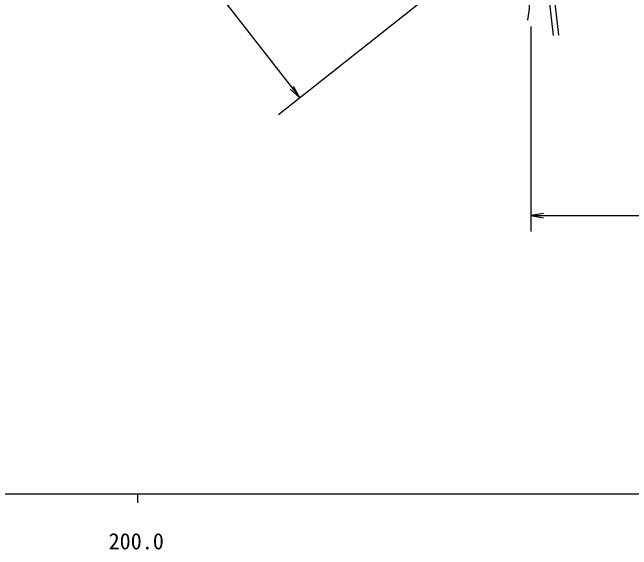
# Model space of a CAD drawing. Units: millimetres, scale not verified. Extents: x 40000 to 680000, y 20000 to 380000.
# Drawn here: x 253872 to 323727, y 198715 to 259385 of the extents above; entities that cross this region are included whole.
import ezdxf
from ezdxf.enums import TextEntityAlignment as Align

# ---------------------------------------------------------------- set-up
doc = ezdxf.new("R2010")
doc.units = ezdxf.units.MM
doc.header["$LTSCALE"] = 1000
for name, color, linetype, lineweight in [('M-BGD', 7, 'Continuous', 25), ('M-STR-STR3', 7, 'Continuous', 25), ('M-TTL-BAND', 7, 'Continuous', 25)]:
    doc.layers.add(name, color=color, linetype=linetype, lineweight=lineweight)
doc.styles.add('ＭＳ ゴシック', font='')
doc.styles.get('ＭＳ ゴシック').set_extended_font_data('MS Gothic')

# ---------------------------------------------------------------- blocks, each defined once
blk = doc.blocks.new('open_arrow')
at = {"color": 0, "linetype": 'Continuous', "lineweight": -2}
blk.add_lwpolyline([(7.5, 1.25), (0, 0), (7.5, -1.25)], dxfattribs=at)

msp = doc.modelspace()

# ---------------------------------------------------------------- linework, layer by layer
at = {"layer": 'M-BGD'}
for p, q in [((313284, 271135), (314875, 256762)), ((313856, 271426), (315471, 256828))]:
    msp.add_line(p, q, dxfattribs=at)
msp.add_open_spline([(308872, 273998), (309273, 273310), (309674, 272622), (310028, 271911), (310369, 271229), (310667, 270525), (310951, 269814), (311218, 269145), (311473, 268469), (311650, 267774), (311836, 267042), (311936, 266288), (312041, 265537), (312141, 264820), (312246, 264105), (312293, 263385), (312353, 262465), (312320, 261537), (312237, 260617), (312173, 259906), (312079, 259199), (311985, 258492)], degree=3, knots=[0, 0, 0, 0, 1, 1, 1, 2, 2, 2, 3, 3, 3, 4, 4, 4, 5, 5, 5, 6, 6, 6, 7, 7, 7, 7], dxfattribs=at)
at = {"layer": 'M-STR-STR3'}
for p, q in [((241073, 307773), (286290, 249727)), ((304028, 263794), (283890, 247824)), ((312340, 257783), (312340, 234652)), ((312340, 236438), (355115, 236438))]:
    msp.add_line(p, q, dxfattribs=at)
at = {"layer": 'M-TTL-BAND'}
for p, q in [((40000, 205000), (579000, 205000)), ((268000, 205000), (268000, 204000))]:
    msp.add_line(p, q, dxfattribs=at)

# ---------------------------------------------------------------- block references
at = {"layer": 'M-STR-STR3', "xscale": 193, "yscale": 193, "rotation": 127.9}
msp.add_blockref('open_arrow', (286290, 249727), dxfattribs=at)
at = {"layer": 'M-STR-STR3', "xscale": 193, "yscale": 193}
msp.add_blockref('open_arrow', (312340, 236438), dxfattribs=at)

# ---------------------------------------------------------------- texts
at = {"layer": 'M-TTL-BAND', "style": 'ＭＳ ゴシック'}
msp.add_text('200.0', height=1833, dxfattribs=at).set_placement((267844, 198195), align=Align.BOTTOM_CENTER)

doc.saveas('drawing.dxf')
